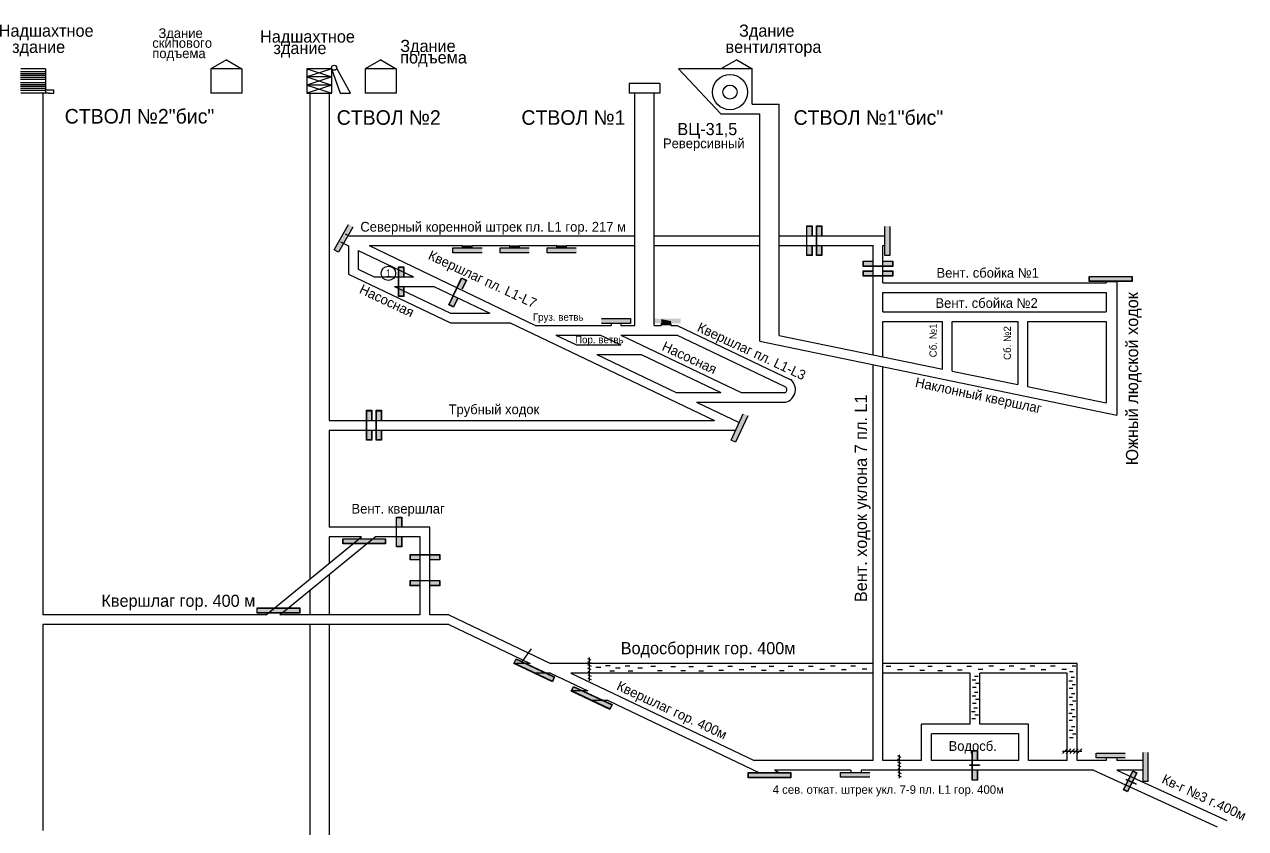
# Model space of a CAD drawing. Header units: millimetres. Extents: x 804 to 1628, y 228 to 895.
# Drawn here: x 1125 to 1628, y 564 to 895 of the extents above; entities that cross this region are included whole.
import ezdxf

# ---------------------------------------------------------------- set-up
doc = ezdxf.new("R2010")
doc.units = ezdxf.units.MM
doc.layers.add('Двери', color=7, linetype='Continuous')
doc.layers.add('Перемычки', color=7, linetype='Continuous')

msp = doc.modelspace()

# ---------------------------------------------------------------- hatches: boundary and pattern name
at = {"true_color": 0xfed6b9}
for points in [[(1309.57, 804.17), (1305.57, 804.17), (1305.57, 803.15), (1309.57, 803.15)], [(1328.98, 804.17), (1324.98, 804.17), (1324.98, 803.15), (1328.98, 803.15)], [(1348.39, 804.17), (1344.39, 804.17), (1344.39, 803.15), (1348.39, 803.15)], [(1391.38, 773.02), (1387.38, 773.83), (1387.38, 771.26), (1391.38, 771.26)]]:
    msp.add_hatch(color=254, dxfattribs=at).paths.add_polyline_path(points)
h = msp.add_hatch(color=256)
h.paths.add_polyline_path([(1518.47, 590.16), (1515.54, 590.16), (1515.54, 589.99), (1518.47, 589.99)])
h.paths.add_polyline_path([(1515.44, 590.16), (1514.5, 590.16), (1514.5, 589.99), (1515.44, 589.99)])
h = msp.add_hatch(color=256)
h.paths.add_polyline_path([(1583.26, 586.87), (1581.58, 587.7), (1577.75, 579.92), (1579.43, 579.1)])
h.paths.add_polyline_path([(1583.09, 586.82), (1581.63, 587.53), (1577.92, 579.98), (1579.38, 579.26)], flags=16)
for points in [[(1578.8, 584.3), (1578.74, 584.17), (1580.85, 583.19), (1580.91, 583.32)], [(1582.98, 582.2), (1583.04, 582.33), (1581, 583.28), (1580.94, 583.15)]]:
    msp.add_hatch(color=256).paths.add_polyline_path(points)
at = {"layer": 'Двери'}
h = msp.add_hatch(color=256, dxfattribs=at)
h.paths.add_polyline_path([(1449.52, 808.17), (1449.52, 812.27), (1447.32, 812.27), (1447.32, 808.17), (1447.42, 808.17), (1447.42, 812.17), (1449.42, 812.17), (1449.42, 808.17)])
h.paths.add_polyline_path([(1447.42, 804.17), (1447.42, 808.17), (1447.32, 808.17), (1447.32, 804.17)])
h.paths.add_polyline_path([(1449.52, 800.07), (1449.52, 804.17), (1449.42, 804.17), (1449.42, 800.17), (1447.42, 800.17), (1447.42, 804.17), (1447.32, 804.17), (1447.32, 800.07)])
h = msp.add_hatch(color=3, dxfattribs=at)
h.paths.add_polyline_path([(1449.42, 812.17), (1447.42, 812.17), (1447.42, 808.17), (1449.42, 808.17)])
h.paths.add_polyline_path([(1447.42, 800.17), (1449.42, 800.17), (1449.42, 804.17), (1447.42, 804.17)])
h = msp.add_hatch(color=256, dxfattribs=at)
h.paths.add_polyline_path([(1453.52, 808.17), (1453.52, 812.27), (1451.32, 812.27), (1451.32, 808.17), (1451.42, 808.17), (1451.42, 812.17), (1453.42, 812.17), (1453.42, 808.17)])
h.paths.add_polyline_path([(1451.42, 804.17), (1451.42, 808.17), (1451.32, 808.17), (1451.32, 804.17)])
h.paths.add_polyline_path([(1453.52, 800.07), (1453.52, 804.17), (1453.42, 804.17), (1453.42, 800.17), (1451.42, 800.17), (1451.42, 804.17), (1451.32, 804.17), (1451.32, 800.07)])
h = msp.add_hatch(color=3, dxfattribs=at)
h.paths.add_polyline_path([(1453.42, 812.17), (1451.42, 812.17), (1451.42, 808.17), (1453.42, 808.17)])
h.paths.add_polyline_path([(1451.42, 800.17), (1453.42, 800.17), (1453.42, 804.17), (1451.42, 804.17)])
h = msp.add_hatch(color=256, dxfattribs=at)
h.paths.add_polyline_path([(1281.34, 791.26), (1281.34, 795.36), (1279.14, 795.36), (1279.14, 791.26), (1279.24, 791.26), (1279.24, 795.26), (1281.24, 795.26), (1281.24, 791.26)])
h.paths.add_polyline_path([(1279.24, 787.26), (1279.24, 791.26), (1279.14, 791.26), (1279.14, 787.26)])
h.paths.add_polyline_path([(1281.34, 783.16), (1281.34, 787.26), (1281.24, 787.26), (1281.24, 783.26), (1279.24, 783.26), (1279.24, 787.26), (1279.14, 787.26), (1279.14, 783.16)])
h = msp.add_hatch(color=3, dxfattribs=at)
h.paths.add_polyline_path([(1281.24, 795.26), (1279.24, 795.26), (1279.24, 791.26), (1281.24, 791.26)])
h.paths.add_polyline_path([(1279.24, 783.26), (1281.24, 783.26), (1281.24, 787.26), (1279.24, 787.26)])
h = msp.add_hatch(color=256, dxfattribs=at)
h.paths.add_polyline_path([(1474.65, 797.74), (1470.55, 797.74), (1470.55, 795.54), (1474.65, 795.54), (1474.65, 795.64), (1470.65, 795.64), (1470.65, 797.64), (1474.65, 797.64)])
h.paths.add_polyline_path([(1478.65, 795.64), (1474.65, 795.64), (1474.65, 795.54), (1478.65, 795.54)])
h.paths.add_polyline_path([(1482.75, 797.74), (1478.65, 797.74), (1478.65, 797.64), (1482.65, 797.64), (1482.65, 795.64), (1478.65, 795.64), (1478.65, 795.54), (1482.75, 795.54)])
h = msp.add_hatch(color=3, dxfattribs=at)
h.paths.add_polyline_path([(1470.65, 797.64), (1470.65, 795.64), (1474.65, 795.64), (1474.65, 797.64)])
h.paths.add_polyline_path([(1482.65, 795.64), (1482.65, 797.64), (1478.65, 797.64), (1478.65, 795.64)])
h = msp.add_hatch(color=256, dxfattribs=at)
h.paths.add_polyline_path([(1305.37, 786.13), (1307.13, 789.83), (1305.15, 790.78), (1303.38, 787.08), (1303.47, 787.03), (1305.2, 790.64), (1307, 789.78), (1305.28, 786.17)])
h.paths.add_polyline_path([(1301.75, 783.42), (1303.47, 787.03), (1303.38, 787.08), (1301.66, 783.47)])
h.paths.add_polyline_path([(1301.88, 778.82), (1303.65, 782.52), (1303.56, 782.56), (1301.84, 778.95), (1300.03, 779.81), (1301.75, 783.42), (1301.66, 783.47), (1299.9, 779.77)])
h = msp.add_hatch(color=3, dxfattribs=at)
h.paths.add_polyline_path([(1307, 789.78), (1305.2, 790.64), (1303.47, 787.03), (1305.28, 786.17)])
h.paths.add_polyline_path([(1300.03, 779.81), (1301.84, 778.95), (1303.56, 782.56), (1301.75, 783.42)])
h = msp.add_hatch(color=256, dxfattribs=at)
h.paths.add_polyline_path([(1474.65, 793.74), (1470.55, 793.74), (1470.55, 791.54), (1474.65, 791.54), (1474.65, 791.64), (1470.65, 791.64), (1470.65, 793.64), (1474.65, 793.64)])
h.paths.add_polyline_path([(1478.65, 791.64), (1474.65, 791.64), (1474.65, 791.54), (1478.65, 791.54)])
h.paths.add_polyline_path([(1482.75, 793.74), (1478.65, 793.74), (1478.65, 793.64), (1482.65, 793.64), (1482.65, 791.64), (1478.65, 791.64), (1478.65, 791.54), (1482.75, 791.54)])
h = msp.add_hatch(color=3, dxfattribs=at)
h.paths.add_polyline_path([(1470.65, 793.64), (1470.65, 791.64), (1474.65, 791.64), (1474.65, 793.64)])
h.paths.add_polyline_path([(1482.65, 791.64), (1482.65, 793.64), (1478.65, 793.64), (1478.65, 791.64)])
h = msp.add_hatch(color=256, dxfattribs=at)
h.paths.add_polyline_path([(1268.16, 732.16), (1268.16, 736.26), (1265.96, 736.26), (1265.96, 732.16), (1266.06, 732.16), (1266.06, 736.16), (1268.06, 736.16), (1268.06, 732.16)])
h.paths.add_polyline_path([(1266.06, 728.16), (1266.06, 732.16), (1265.96, 732.16), (1265.96, 728.16)])
h.paths.add_polyline_path([(1268.16, 724.06), (1268.16, 728.16), (1268.06, 728.16), (1268.06, 724.16), (1266.06, 724.16), (1266.06, 728.16), (1265.96, 728.16), (1265.96, 724.06)])
h = msp.add_hatch(color=256, dxfattribs=at)
h.paths.add_polyline_path([(1268.16, 732.11), (1268.16, 736.21), (1265.96, 736.21), (1265.96, 732.11), (1266.06, 732.11), (1266.06, 736.11), (1268.06, 736.11), (1268.06, 732.11)])
h.paths.add_polyline_path([(1266.06, 728.11), (1266.06, 732.11), (1265.96, 732.11), (1265.96, 728.11)])
h.paths.add_polyline_path([(1268.16, 724.01), (1268.16, 728.11), (1268.06, 728.11), (1268.06, 724.11), (1266.06, 724.11), (1266.06, 728.11), (1265.96, 728.11), (1265.96, 724.01)])
h = msp.add_hatch(color=3, dxfattribs=at)
h.paths.add_polyline_path([(1268.06, 736.16), (1266.06, 736.16), (1266.06, 732.16), (1268.06, 732.16)])
h.paths.add_polyline_path([(1266.06, 724.16), (1268.06, 724.16), (1268.06, 728.16), (1266.06, 728.16)])
h = msp.add_hatch(color=3, dxfattribs=at)
h.paths.add_polyline_path([(1268.06, 736.11), (1266.06, 736.11), (1266.06, 732.11), (1268.06, 732.11)])
h.paths.add_polyline_path([(1266.06, 724.11), (1268.06, 724.11), (1268.06, 728.11), (1266.06, 728.11)])
h = msp.add_hatch(color=256, dxfattribs=at)
h.paths.add_polyline_path([(1272.16, 732.16), (1272.16, 736.26), (1269.96, 736.26), (1269.96, 732.16), (1270.06, 732.16), (1270.06, 736.16), (1272.06, 736.16), (1272.06, 732.16)])
h.paths.add_polyline_path([(1270.06, 728.16), (1270.06, 732.16), (1269.96, 732.16), (1269.96, 728.16)])
h.paths.add_polyline_path([(1272.16, 724.06), (1272.16, 728.16), (1272.06, 728.16), (1272.06, 724.16), (1270.06, 724.16), (1270.06, 728.16), (1269.96, 728.16), (1269.96, 724.06)])
h = msp.add_hatch(color=256, dxfattribs=at)
h.paths.add_polyline_path([(1272.16, 732.11), (1272.16, 736.21), (1269.96, 736.21), (1269.96, 732.11), (1270.06, 732.11), (1270.06, 736.11), (1272.06, 736.11), (1272.06, 732.11)])
h.paths.add_polyline_path([(1270.06, 728.11), (1270.06, 732.11), (1269.96, 732.11), (1269.96, 728.11)])
h.paths.add_polyline_path([(1272.16, 724.01), (1272.16, 728.11), (1272.06, 728.11), (1272.06, 724.11), (1270.06, 724.11), (1270.06, 728.11), (1269.96, 728.11), (1269.96, 724.01)])
h = msp.add_hatch(color=3, dxfattribs=at)
h.paths.add_polyline_path([(1272.06, 736.16), (1270.06, 736.16), (1270.06, 732.16), (1272.06, 732.16)])
h.paths.add_polyline_path([(1270.06, 724.16), (1272.06, 724.16), (1272.06, 728.16), (1270.06, 728.16)])
h = msp.add_hatch(color=3, dxfattribs=at)
h.paths.add_polyline_path([(1272.06, 736.11), (1270.06, 736.11), (1270.06, 732.11), (1272.06, 732.11)])
h.paths.add_polyline_path([(1270.06, 724.11), (1272.06, 724.11), (1272.06, 728.11), (1270.06, 728.11)])
h = msp.add_hatch(color=256, dxfattribs=at)
h.paths.add_polyline_path([(1280.48, 688.14), (1280.48, 692.24), (1278.28, 692.24), (1278.28, 688.14), (1278.38, 688.14), (1278.38, 692.14), (1280.38, 692.14), (1280.38, 688.14)])
h.paths.add_polyline_path([(1278.38, 684.14), (1278.38, 688.14), (1278.28, 688.14), (1278.28, 684.14)])
h.paths.add_polyline_path([(1280.48, 680.04), (1280.48, 684.14), (1280.38, 684.14), (1280.38, 680.14), (1278.38, 680.14), (1278.38, 684.14), (1278.28, 684.14), (1278.28, 680.04)])
h = msp.add_hatch(color=3, dxfattribs=at)
h.paths.add_polyline_path([(1280.38, 692.14), (1278.38, 692.14), (1278.38, 688.14), (1280.38, 688.14)])
h.paths.add_polyline_path([(1278.38, 680.14), (1280.38, 680.14), (1280.38, 684.14), (1278.38, 684.14)])
h = msp.add_hatch(color=256, dxfattribs=at)
h.paths.add_polyline_path([(1292.08, 674.6), (1296.18, 674.6), (1296.18, 676.8), (1292.08, 676.8), (1292.08, 676.7), (1296.08, 676.7), (1296.08, 674.7), (1292.08, 674.7)])
h.paths.add_polyline_path([(1288.08, 676.7), (1292.08, 676.7), (1292.08, 676.8), (1288.08, 676.8)])
h.paths.add_polyline_path([(1283.98, 674.6), (1288.08, 674.6), (1288.08, 674.7), (1284.08, 674.7), (1284.08, 676.7), (1288.08, 676.7), (1288.08, 676.8), (1283.98, 676.8)])
h = msp.add_hatch(color=3, dxfattribs=at)
h.paths.add_polyline_path([(1296.08, 674.7), (1296.08, 676.7), (1292.08, 676.7), (1292.08, 674.7)])
h.paths.add_polyline_path([(1284.08, 676.7), (1284.08, 674.7), (1288.08, 674.7), (1288.08, 676.7)])
h = msp.add_hatch(color=256, dxfattribs=at)
h.paths.add_polyline_path([(1292.08, 664), (1296.18, 664), (1296.18, 666.2), (1292.08, 666.2), (1292.08, 666.1), (1296.08, 666.1), (1296.08, 664.1), (1292.08, 664.1)])
h.paths.add_polyline_path([(1288.08, 666.1), (1292.08, 666.1), (1292.08, 666.2), (1288.08, 666.2)])
h.paths.add_polyline_path([(1283.98, 664), (1288.08, 664), (1288.08, 664.1), (1284.08, 664.1), (1284.08, 666.1), (1288.08, 666.1), (1288.08, 666.2), (1283.98, 666.2)])
h = msp.add_hatch(color=3, dxfattribs=at)
h.paths.add_polyline_path([(1296.08, 664.1), (1296.08, 666.1), (1292.08, 666.1), (1292.08, 664.1)])
h.paths.add_polyline_path([(1284.08, 666.1), (1284.08, 664.1), (1288.08, 664.1), (1288.08, 666.1)])
h = msp.add_hatch(color=256, dxfattribs=at)
h.paths.add_polyline_path([(1517.64, 591.94), (1517.64, 596.04), (1515.44, 596.04), (1515.44, 591.94), (1515.54, 591.94), (1515.54, 595.94), (1517.54, 595.94), (1517.54, 591.94)])
h.paths.add_polyline_path([(1515.54, 587.94), (1515.54, 591.94), (1515.44, 591.94), (1515.44, 587.94)])
h.paths.add_polyline_path([(1517.64, 583.84), (1517.64, 587.94), (1517.54, 587.94), (1517.54, 583.94), (1515.54, 583.94), (1515.54, 587.94), (1515.44, 587.94), (1515.44, 583.84)])
h = msp.add_hatch(color=3, dxfattribs=at)
h.paths.add_polyline_path([(1517.54, 595.94), (1515.54, 595.94), (1515.54, 591.94), (1517.54, 591.94)])
h.paths.add_polyline_path([(1515.54, 583.94), (1517.54, 583.94), (1517.54, 587.94), (1515.54, 587.94)])
at = {"layer": 'Перемычки'}
h = msp.add_hatch(color=256, dxfattribs=at)
h.paths.add_polyline_path([(1254.45, 801.22), (1256.49, 804.78), (1256.4, 804.83), (1254.41, 801.36), (1252.68, 802.35), (1254.67, 805.82), (1254.58, 805.87), (1252.54, 802.32)])
h.paths.add_polyline_path([(1256.4, 804.83), (1256.49, 804.78), (1260.52, 811.81), (1258.61, 812.9), (1254.58, 805.87), (1254.67, 805.82), (1258.64, 812.77), (1260.38, 811.77)])
h = msp.add_hatch(color=3, dxfattribs=at)
h.paths.add_polyline_path([(1252.68, 802.35), (1254.41, 801.36), (1256.4, 804.83), (1254.67, 805.82)])
h.paths.add_polyline_path([(1258.39, 808.3), (1256.66, 809.29), (1254.67, 805.82), (1256.4, 804.83)])
h.paths.add_polyline_path([(1258.39, 808.3), (1260.38, 811.77), (1258.64, 812.77), (1256.66, 809.29)])
h = msp.add_hatch(color=256, dxfattribs=at)
h.paths.add_polyline_path([(1481.59, 799.95), (1481.59, 804.05), (1481.49, 804.05), (1481.49, 800.05), (1479.49, 800.05), (1479.49, 804.05), (1479.39, 804.05), (1479.39, 799.95)])
h.paths.add_polyline_path([(1481.49, 804.05), (1481.59, 804.05), (1481.59, 812.15), (1479.39, 812.15), (1479.39, 804.05), (1479.49, 804.05), (1479.49, 812.05), (1481.49, 812.05)])
h = msp.add_hatch(color=3, dxfattribs=at)
h.paths.add_polyline_path([(1479.49, 800.05), (1481.49, 800.05), (1481.49, 804.05), (1479.49, 804.05)])
h.paths.add_polyline_path([(1481.49, 808.05), (1479.49, 808.05), (1479.49, 804.05), (1481.49, 804.05)])
h.paths.add_polyline_path([(1481.49, 808.05), (1481.49, 812.05), (1479.49, 812.05), (1479.49, 808.05)])
h = msp.add_hatch(color=256, dxfattribs=at)
h.paths.add_polyline_path([(1301.47, 801.05), (1305.57, 801.05), (1305.57, 801.15), (1301.57, 801.15), (1301.57, 803.15), (1305.57, 803.15), (1305.57, 803.25), (1301.47, 803.25)])
h.paths.add_polyline_path([(1305.57, 801.15), (1305.57, 801.05), (1313.67, 801.05), (1313.67, 803.25), (1305.57, 803.25), (1305.57, 803.15), (1313.57, 803.15), (1313.57, 801.15)])
h = msp.add_hatch(color=3, dxfattribs=at)
h.paths.add_polyline_path([(1301.57, 803.15), (1301.57, 801.15), (1305.57, 801.15), (1305.57, 803.15)])
h.paths.add_polyline_path([(1309.57, 801.15), (1309.57, 803.15), (1305.57, 803.15), (1305.57, 801.15)])
h.paths.add_polyline_path([(1309.57, 801.15), (1313.57, 801.15), (1313.57, 803.15), (1309.57, 803.15)])
h = msp.add_hatch(color=256, dxfattribs=at)
h.paths.add_polyline_path([(1320.88, 801.05), (1324.98, 801.05), (1324.98, 801.15), (1320.98, 801.15), (1320.98, 803.15), (1324.98, 803.15), (1324.98, 803.25), (1320.88, 803.25)])
h.paths.add_polyline_path([(1324.98, 801.15), (1324.98, 801.05), (1333.08, 801.05), (1333.08, 803.25), (1324.98, 803.25), (1324.98, 803.15), (1332.98, 803.15), (1332.98, 801.15)])
h = msp.add_hatch(color=3, dxfattribs=at)
h.paths.add_polyline_path([(1320.98, 803.15), (1320.98, 801.15), (1324.98, 801.15), (1324.98, 803.15)])
h.paths.add_polyline_path([(1328.98, 801.15), (1328.98, 803.15), (1324.98, 803.15), (1324.98, 801.15)])
h.paths.add_polyline_path([(1328.98, 801.15), (1332.98, 801.15), (1332.98, 803.15), (1328.98, 803.15)])
h = msp.add_hatch(color=256, dxfattribs=at)
h.paths.add_polyline_path([(1340.29, 801.05), (1344.39, 801.05), (1344.39, 801.15), (1340.39, 801.15), (1340.39, 803.15), (1344.39, 803.15), (1344.39, 803.25), (1340.29, 803.25)])
h.paths.add_polyline_path([(1344.39, 801.15), (1344.39, 801.05), (1352.49, 801.05), (1352.49, 803.25), (1344.39, 803.25), (1344.39, 803.15), (1352.39, 803.15), (1352.39, 801.15)])
h = msp.add_hatch(color=3, dxfattribs=at)
h.paths.add_polyline_path([(1340.39, 803.15), (1340.39, 801.15), (1344.39, 801.15), (1344.39, 803.15)])
h.paths.add_polyline_path([(1348.39, 801.15), (1348.39, 803.15), (1344.39, 803.15), (1344.39, 801.15)])
h.paths.add_polyline_path([(1348.39, 801.15), (1352.39, 801.15), (1352.39, 803.15), (1348.39, 803.15)])
h = msp.add_hatch(color=256, dxfattribs=at)
h.paths.add_polyline_path([(1563.71, 791.45), (1563.71, 789.3), (1581.31, 789.3), (1581.31, 791.45)])
h.paths.add_polyline_path([(1581.18, 791.33), (1581.18, 789.43), (1563.84, 789.43), (1563.84, 791.33)], flags=16)
for points in [[(1563.84, 791.33), (1563.84, 789.43), (1581.18, 789.43), (1581.18, 791.33)], [(1256.33, 683.25), (1256.33, 681.35), (1273.68, 681.35), (1273.68, 683.25)], [(1221.02, 654.69), (1221.02, 652.79), (1238.36, 652.79), (1238.36, 654.69)], [(1327.63, 633.74), (1326.82, 632.03), (1342.5, 624.61), (1343.31, 626.33)], [(1351.31, 622.36), (1350.5, 620.64), (1366.18, 613.23), (1366.99, 614.94)], [(1423.31, 586.92), (1423.31, 585.02), (1440.65, 585.02), (1440.65, 586.92)], [(1577.92, 579.98), (1579.38, 579.26), (1583.09, 586.82), (1581.63, 587.53)]]:
    msp.add_hatch(color=3, dxfattribs=at).paths.add_polyline_path(points)
h = msp.add_hatch(color=256, dxfattribs=at)
h.paths.add_polyline_path([(1374.82, 774.19), (1370.72, 774.19), (1370.72, 774.09), (1374.72, 774.09), (1374.72, 772.09), (1370.72, 772.09), (1370.72, 771.99), (1374.82, 771.99)])
h.paths.add_polyline_path([(1370.72, 774.09), (1370.72, 774.19), (1362.62, 774.19), (1362.62, 771.99), (1370.72, 771.99), (1370.72, 772.09), (1362.72, 772.09), (1362.72, 774.09)])
h = msp.add_hatch(color=3, dxfattribs=at)
h.paths.add_polyline_path([(1374.72, 772.09), (1374.72, 774.09), (1370.72, 774.09), (1370.72, 772.09)])
h.paths.add_polyline_path([(1366.72, 774.09), (1366.72, 772.09), (1370.72, 772.09), (1370.72, 774.09)])
h.paths.add_polyline_path([(1366.72, 774.09), (1362.72, 774.09), (1362.72, 772.09), (1366.72, 772.09)])
h = msp.add_hatch(color=256, dxfattribs=at)
h.paths.add_polyline_path([(1395.55, 774.08), (1391.9, 774.08), (1391.9, 773.99), (1395.46, 773.99), (1395.46, 772.21), (1391.9, 772.21), (1391.9, 772.12), (1395.55, 772.12)])
h.paths.add_polyline_path([(1391.9, 773.99), (1391.9, 774.08), (1384.69, 774.08), (1384.69, 772.12), (1391.9, 772.12), (1391.9, 772.21), (1384.78, 772.21), (1384.78, 773.99)])
h = msp.add_hatch(color=3, dxfattribs=at)
h.paths.add_polyline_path([(1395.45, 772.21), (1395.45, 773.99), (1391.89, 773.99), (1391.89, 772.21)])
h.paths.add_polyline_path([(1388.32, 773.99), (1388.32, 772.21), (1391.89, 772.21), (1391.89, 773.99)])
h.paths.add_polyline_path([(1388.32, 773.99), (1384.76, 773.99), (1384.76, 772.21), (1388.32, 772.21)])
h = msp.add_hatch(color=256, dxfattribs=at)
h.paths.add_polyline_path([(1418.07, 722.96), (1419.77, 726.69), (1419.68, 726.73), (1418.02, 723.09), (1416.2, 723.92), (1417.86, 727.56), (1417.77, 727.6), (1416.07, 723.87)])
h.paths.add_polyline_path([(1419.68, 726.73), (1419.77, 726.69), (1423.13, 734.06), (1421.13, 734.97), (1417.77, 727.6), (1417.86, 727.56), (1421.18, 734.84), (1423, 734.01)])
h = msp.add_hatch(color=3, dxfattribs=at)
h.paths.add_polyline_path([(1416.2, 723.92), (1418.02, 723.09), (1419.68, 726.73), (1417.86, 727.56)])
h.paths.add_polyline_path([(1421.34, 730.37), (1419.52, 731.2), (1417.86, 727.56), (1419.68, 726.73)])
h.paths.add_polyline_path([(1421.34, 730.37), (1423, 734.01), (1421.18, 734.84), (1419.52, 731.2)])
h = msp.add_hatch(color=256, dxfattribs=at)
h.paths.add_polyline_path([(1256.21, 683.37), (1256.21, 681.22), (1273.81, 681.22), (1273.81, 683.37)])
h.paths.add_polyline_path([(1273.68, 683.25), (1273.68, 681.35), (1256.33, 681.35), (1256.33, 683.25)], flags=16)
h = msp.add_hatch(color=256, dxfattribs=at)
h.paths.add_polyline_path([(1220.89, 654.82), (1220.89, 652.67), (1238.49, 652.67), (1238.49, 654.82)])
h.paths.add_polyline_path([(1238.36, 654.69), (1238.36, 652.79), (1221.02, 652.79), (1221.02, 654.69)], flags=16)
h = msp.add_hatch(color=256, dxfattribs=at)
h.paths.add_polyline_path([(1327.57, 633.91), (1326.65, 631.97), (1342.56, 624.44), (1343.48, 626.39)])
h.paths.add_polyline_path([(1343.31, 626.33), (1342.5, 624.61), (1326.82, 632.03), (1327.63, 633.74)], flags=16)
h = msp.add_hatch(color=256, dxfattribs=at)
h.paths.add_polyline_path([(1351.25, 622.53), (1350.33, 620.58), (1366.24, 613.06), (1367.16, 615)])
h.paths.add_polyline_path([(1366.99, 614.94), (1366.18, 613.23), (1350.5, 620.64), (1351.31, 622.36)], flags=16)
h = msp.add_hatch(color=256, dxfattribs=at)
h.paths.add_polyline_path([(1566.44, 592.93), (1570.54, 592.93), (1570.54, 593.03), (1566.54, 593.03), (1566.54, 595.03), (1570.54, 595.03), (1570.54, 595.13), (1566.44, 595.13)])
h.paths.add_polyline_path([(1570.54, 593.03), (1570.54, 592.93), (1578.64, 592.92), (1578.64, 595.12), (1570.54, 595.13), (1570.54, 595.03), (1578.54, 595.02), (1578.54, 593.02)])
h = msp.add_hatch(color=3, dxfattribs=at)
h.paths.add_polyline_path([(1566.54, 595.03), (1566.54, 593.03), (1570.54, 593.03), (1570.54, 595.03)])
h.paths.add_polyline_path([(1574.54, 593.02), (1574.54, 595.02), (1570.54, 595.03), (1570.54, 593.03)])
h.paths.add_polyline_path([(1574.54, 593.02), (1578.54, 593.02), (1578.54, 595.02), (1574.54, 595.02)])
h = msp.add_hatch(color=256, dxfattribs=at)
h.paths.add_polyline_path([(1587.95, 583.22), (1587.95, 587.32), (1587.85, 587.32), (1587.85, 583.32), (1585.85, 583.32), (1585.85, 587.32), (1585.75, 587.32), (1585.75, 583.22)])
h.paths.add_polyline_path([(1587.85, 587.32), (1587.95, 587.32), (1587.95, 595.42), (1585.75, 595.42), (1585.75, 587.32), (1585.85, 587.32), (1585.85, 595.32), (1587.85, 595.32)])
h = msp.add_hatch(color=3, dxfattribs=at)
h.paths.add_polyline_path([(1585.85, 583.32), (1587.85, 583.32), (1587.85, 587.32), (1585.85, 587.32)])
h.paths.add_polyline_path([(1587.85, 591.32), (1585.85, 591.32), (1585.85, 587.32), (1587.85, 587.32)])
h.paths.add_polyline_path([(1587.85, 591.32), (1587.85, 595.32), (1585.85, 595.32), (1585.85, 591.32)])
h = msp.add_hatch(color=256, dxfattribs=at)
h.paths.add_polyline_path([(1423.18, 587.04), (1423.18, 584.9), (1440.78, 584.9), (1440.78, 587.04)])
h.paths.add_polyline_path([(1440.65, 586.92), (1440.65, 585.02), (1423.31, 585.02), (1423.31, 586.92)], flags=16)
h = msp.add_hatch(color=256, dxfattribs=at)
h.paths.add_polyline_path([(1461.15, 584.97), (1465.25, 584.96), (1465.25, 585.06), (1461.25, 585.07), (1461.25, 587.07), (1465.25, 587.06), (1465.25, 587.16), (1461.15, 587.17)])
h.paths.add_polyline_path([(1465.25, 585.06), (1465.25, 584.96), (1473.35, 584.95), (1473.35, 587.15), (1465.25, 587.16), (1465.25, 587.06), (1473.25, 587.05), (1473.25, 585.05)])
h = msp.add_hatch(color=3, dxfattribs=at)
h.paths.add_polyline_path([(1461.25, 587.07), (1461.25, 585.07), (1465.25, 585.06), (1465.25, 587.06)])
h.paths.add_polyline_path([(1469.25, 585.06), (1469.25, 587.06), (1465.25, 587.06), (1465.25, 585.06)])
h.paths.add_polyline_path([(1469.25, 585.06), (1473.25, 585.05), (1473.25, 587.05), (1469.25, 587.06)])

# ---------------------------------------------------------------- linework, layer by layer
for p, q in [((1208.3, 880.67), (1201.8, 876.9)), ((1208.3, 880.67), (1214.65, 876.9)), ((1271.88, 880.67), (1265.38, 876.9)), ((1271.88, 880.67), (1278.23, 876.9)), ((1418.49, 880.67), (1411.99, 876.9)), ((1418.49, 880.67), (1424.84, 876.9)), ((1133.75, 875.75), (1123.49, 875.75)), ((1133.79, 876.9), (1123.54, 876.9)), ((1133.79, 876.9), (1133.79, 866.9)), ((1214.65, 876.9), (1201.8, 876.9)), ((1201.8, 876.9), (1201.8, 866.9)), ((1214.65, 876.9), (1214.65, 866.9)), ((1251.61, 876.9), (1241.35, 876.9)), ((1241.35, 876.9), (1241.35, 866.9)), ((1241.43, 876.92), (1251.69, 873.6)), ((1251.69, 876.92), (1241.43, 873.6)), ((1251.61, 876.9), (1251.61, 866.9)), ((1251.61, 876.9), (1255.16, 866.89)), ((1259.34, 866.89), (1253.65, 877.39)), ((1265.38, 876.9), (1265.38, 866.9)), ((1278.23, 876.9), (1265.38, 876.9)), ((1278.23, 876.9), (1278.23, 866.9)), ((1424.84, 876.9), (1394.45, 876.9)), ((1394.45, 876.9), (1411.99, 858.4)), ((1424.84, 876.9), (1411.99, 876.9)), ((1424.84, 862.4), (1424.84, 876.9)), ((1133.75, 874.92), (1123.49, 874.92)), ((1133.75, 874.18), (1123.49, 874.18)), ((1133.75, 873.34), (1123.49, 873.34)), ((1133.75, 872.6), (1123.49, 872.6)), ((1133.75, 871.22), (1123.49, 871.22)), ((1133.75, 870.38), (1123.49, 870.38)), ((1251.69, 873.6), (1241.43, 873.6)), ((1251.69, 873.6), (1241.43, 870.26)), ((1241.43, 873.6), (1251.69, 870.26)), ((1251.69, 870.26), (1241.43, 870.26)), ((1241.43, 870.26), (1251.69, 866.92)), ((1251.69, 870.26), (1241.43, 866.92)), ((1386.87, 870.9), (1374.13, 870.9)), ((1374.13, 870.9), (1374.13, 866.9)), ((1386.87, 870.9), (1386.87, 866.9)), ((1133.75, 869.64), (1123.49, 869.64)), ((1133.75, 868.81), (1123.49, 868.81)), ((1133.75, 868.07), (1123.49, 868.07)), ((1135, 866.9), (1123.54, 866.9)), ((1132.64, 866.9), (1132.64, 651.97)), ((1137.16, 868.16), (1133.79, 868.16)), ((1135, 866.9), (1137.16, 866.9)), ((1137.16, 866.9), (1137.16, 868.16)), ((1214.65, 866.9), (1201.8, 866.9)), ((1201.8, 866.9), (1201.8, 866.9)), ((1241.35, 866.9), (1241.35, 866.9)), ((1241.35, 866.9), (1251.61, 866.9)), ((1242.64, 866.9), (1242.64, 666.67)), ((1250.64, 866.9), (1250.64, 732.11)), ((1255.16, 866.89), (1259.34, 866.89)), ((1278.23, 866.9), (1265.38, 866.9)), ((1265.38, 866.9), (1265.38, 866.9)), ((1386.7, 866.9), (1374.13, 866.9)), ((1386.87, 866.9), (1374.13, 866.9)), ((1376.47, 771.26), (1376.47, 866.9)), ((1384.47, 771.26), (1384.47, 866.9)), ((1424.84, 862.4), (1435.94, 862.4)), ((1435.94, 767.15), (1435.94, 862.4)), ((1411.99, 858.4), (1427.94, 858.4)), ((1427.94, 764.81), (1427.94, 858.4)), ((1255.27, 805.64), (1258.58, 804.05)), ((1257.15, 808.92), (1258.7, 808.17)), ((1258.7, 808.17), (1376.47, 808.17)), ((1384.47, 808.17), (1427.94, 808.17)), ((1435.94, 808.17), (1479.49, 808.17)), ((1258.58, 804.05), (1258.58, 792.31)), ((1262.58, 802.14), (1262.58, 794.4)), ((1262.58, 802.14), (1285.33, 791.26)), ((1267.04, 804.17), (1305.57, 804.17)), ((1267.04, 804.17), (1335.65, 771.26)), ((1305.57, 803.15), (1305.57, 804.17)), ((1309.57, 804.17), (1324.98, 804.17)), ((1309.57, 803.15), (1309.57, 804.17)), ((1324.98, 803.15), (1324.98, 804.17)), ((1328.98, 804.17), (1344.39, 804.17)), ((1328.98, 803.15), (1328.98, 804.17)), ((1344.39, 803.15), (1344.39, 804.17)), ((1348.39, 804.17), (1376.47, 804.17)), ((1348.39, 803.15), (1348.39, 804.17)), ((1384.47, 804.17), (1427.94, 804.17)), ((1435.94, 804.17), (1474.65, 804.17)), ((1474.65, 759.16), (1474.65, 804.17)), ((1478.65, 788.79), (1478.65, 804.17)), ((1478.65, 804.17), (1479.49, 804.17)), ((1258.58, 792.31), (1300.63, 772.26)), ((1262.58, 794.4), (1269.17, 791.26)), ((1269.17, 791.26), (1285.33, 791.26)), ((1277.56, 787.26), (1293.72, 787.26)), ((1277.56, 787.26), (1300.63, 776.26)), ((1293.72, 787.26), (1316.78, 776.26)), ((1478.65, 788.79), (1538.65, 788.79)), ((1478.65, 784.79), (1570.71, 784.79)), ((1478.65, 776.79), (1478.65, 784.79)), ((1538.65, 788.79), (1570.71, 788.79)), ((1570.63, 789.35), (1575.22, 789.35)), ((1570.71, 789.58), (1570.71, 788.79)), ((1570.71, 784.79), (1570.71, 776.79)), ((1575.08, 789.48), (1575.08, 734.25)), ((1300.63, 776.26), (1316.78, 776.26)), ((1478.65, 776.79), (1478.65, 779.26)), ((1478.65, 776.79), (1570.71, 776.79)), ((1570.71, 779.26), (1570.71, 776.79)), ((1300.63, 772.26), (1325.17, 772.26)), ((1325.17, 772.26), (1409.36, 732.11)), ((1335.65, 771.26), (1366.72, 771.26)), ((1366.72, 772.09), (1366.72, 771.26)), ((1370.72, 772.09), (1370.72, 771.26)), ((1370.72, 771.26), (1376.47, 771.26)), ((1384.47, 771.26), (1387.38, 771.26)), ((1387.38, 772.09), (1387.38, 771.26)), ((1391.38, 772.09), (1391.38, 771.26)), ((1391.38, 771.26), (1393.89, 771.26)), ((1393.89, 771.26), (1440.56, 749)), ((1478.65, 772.79), (1503.2, 772.79)), ((1478.65, 758.33), (1478.65, 772.79)), ((1503.2, 753.26), (1503.2, 772.8)), ((1507.2, 772.79), (1518.65, 772.79)), ((1507.2, 752.44), (1507.2, 772.79)), ((1518.65, 772.79), (1534.2, 772.79)), ((1534.2, 772.79), (1534.2, 746.86)), ((1538.2, 772.79), (1538.2, 746.03)), ((1538.2, 772.79), (1570.71, 772.79)), ((1570.71, 772.79), (1570.71, 739.32)), ((1344.04, 767.26), (1362.41, 767.26)), ((1344.04, 767.26), (1352.43, 763.26)), ((1362.41, 767.26), (1370.79, 763.26)), ((1370.79, 767.26), (1379.18, 763.26)), ((1370.79, 767.26), (1393.89, 767.26)), ((1393.89, 767.26), (1402.28, 763.26)), ((1427.94, 764.81), (1575.08, 734.25)), ((1435.94, 767.15), (1498.65, 754.2)), ((1474.65, 765.88), (1474.65, 767.26)), ((1478.65, 765.05), (1478.65, 767.26)), ((1352.43, 763.26), (1370.79, 763.26)), ((1379.18, 763.26), (1420.31, 743.64)), ((1402.28, 763.26), (1438.61, 745.93)), ((1360.82, 759.26), (1379.18, 759.26)), ((1360.82, 759.26), (1393.56, 743.64)), ((1379.18, 759.26), (1411.93, 743.64)), ((1474.65, 591.97), (1474.65, 755.11)), ((1478.65, 591.97), (1478.65, 754.28)), ((1498.65, 754.2), (1503.2, 753.26)), ((1507.2, 752.44), (1534.2, 746.86)), ((1538.2, 746.03), (1570.71, 739.32)), ((1393.56, 743.64), (1411.93, 743.64)), ((1401.95, 739.64), (1438.65, 739.64)), ((1401.95, 739.64), (1419.54, 731.24)), ((1420.31, 743.64), (1438.61, 743.64)), ((1250.64, 732.11), (1409.36, 732.11)), ((1250.64, 728.11), (1417.75, 728.11)), ((1250.64, 728.11), (1250.64, 688.14)), ((1250.64, 728.11), (1250.64, 726.26)), ((1417.75, 728.11), (1418.05, 727.97)), ((1224.7, 651.97), (1263.97, 684.14)), ((1230.25, 651.97), (1269.52, 684.14)), ((1292.08, 688.14), (1250.64, 688.14)), ((1250.64, 684.14), (1250.64, 673.22)), ((1263.97, 684.14), (1250.64, 684.14)), ((1288.08, 684.14), (1269.52, 684.14)), ((1288.08, 651.97), (1288.08, 684.14)), ((1292.08, 651.97), (1292.08, 688.14)), ((1250.64, 668.68), (1250.64, 651.97)), ((1250.64, 668.68), (1250.64, 666.04)), ((1242.64, 662.12), (1242.64, 651.97)), ((1242.64, 662.12), (1242.64, 661.7)), ((1224.7, 651.97), (1132.64, 651.97)), ((1288.08, 651.97), (1230.25, 651.97)), ((1299.87, 651.97), (1292.08, 651.97)), ((1299.87, 651.97), (1341.8, 631.97)), ((1299.87, 647.97), (1132.64, 647.97)), ((1132.64, 647.97), (1132.64, 563.14)), ((1242.64, 647.97), (1242.64, 430.36)), ((1250.64, 647.97), (1250.64, 438.99)), ((1299.87, 647.97), (1333.41, 631.97)), ((1356.95, 634.04), (1358.35, 633.43)), ((1357.72, 634.39), (1357.72, 624.75)), ((1333.41, 631.97), (1326.54, 631.97)), ((1474.65, 631.97), (1341.8, 631.97)), ((1357.02, 632.77), (1358.41, 632.16)), ((1357.05, 630.15), (1358.44, 629.54)), ((1357.06, 631.49), (1358.46, 630.88)), ((1360.51, 630.43), (1362.44, 630.43)), ((1364.39, 631.18), (1366.31, 631.18)), ((1366.21, 628.88), (1368.13, 628.88)), ((1368.51, 630.22), (1370.43, 630.22)), ((1372.53, 630.98), (1374.46, 630.98)), ((1373.78, 628.88), (1375.7, 628.88)), ((1377.73, 630.22), (1379.65, 630.22)), ((1383.09, 630.89), (1385.02, 630.89)), ((1385.87, 629.07), (1387.79, 629.07)), ((1391.33, 630.69), (1393.25, 630.69)), ((1395.51, 629.06), (1397.43, 629.06)), ((1398.77, 630.74), (1400.69, 630.74)), ((1402.93, 628.99), (1404.86, 628.99)), ((1406.51, 630.78), (1408.44, 630.78)), ((1411.05, 629.23), (1412.97, 629.23)), ((1414.87, 630.78), (1416.79, 630.78)), ((1419.55, 629.47), (1421.47, 629.47)), ((1424.46, 630.76), (1426.39, 630.76)), ((1428.64, 629.14), (1430.57, 629.14)), ((1431.9, 630.82), (1433.82, 630.82)), ((1436.06, 629.07), (1437.99, 629.07)), ((1439.64, 630.86), (1441.57, 630.86)), ((1444.18, 629.31), (1446.11, 629.31)), ((1448, 630.86), (1449.92, 630.86)), ((1452.68, 629.55), (1454.6, 629.55)), ((1457.13, 631.02), (1459.06, 631.02)), ((1461.67, 629.47), (1463.59, 629.47)), ((1465.48, 631.02), (1467.41, 631.02)), ((1470.16, 629.7), (1472.09, 629.7)), ((1558.65, 631.97), (1478.65, 631.97)), ((1480.09, 630.8), (1482.02, 630.8)), ((1484.77, 629.49), (1486.7, 629.49)), ((1489.69, 630.78), (1491.61, 630.78)), ((1493.87, 629.16), (1495.79, 629.16)), ((1497.13, 630.83), (1499.05, 630.83)), ((1501.29, 629.09), (1503.22, 629.09)), ((1504.87, 630.88), (1506.8, 630.88)), ((1509.41, 629.33), (1511.33, 629.33)), ((1513.23, 630.88), (1515.15, 630.88)), ((1517.91, 629.56), (1519.83, 629.56)), ((1522.36, 631.03), (1524.28, 631.03)), ((1526.89, 629.49), (1528.82, 629.49)), ((1530.71, 631.03), (1532.64, 631.03)), ((1535.39, 629.72), (1537.32, 629.72)), ((1539.39, 630.97), (1541.32, 630.97)), ((1543.93, 629.42), (1545.85, 629.42)), ((1547.75, 630.97), (1549.67, 630.97)), ((1552.43, 629.65), (1554.35, 629.65)), ((1556.64, 630.97), (1558.1, 630.97)), ((1558.65, 591.97), (1558.65, 631.97)), ((1341.8, 627.97), (1335.05, 627.97)), ((1341.8, 627.97), (1357.09, 620.68)), ((1474.65, 627.97), (1350.19, 627.97)), ((1350.19, 627.97), (1425.67, 591.97)), ((1357.1, 627.34), (1358.49, 626.73)), ((1357.1, 625.94), (1358.49, 625.33)), ((1357.12, 628.68), (1358.51, 628.07)), ((1514.65, 627.97), (1478.65, 627.97)), ((1514.65, 606.97), (1514.65, 627.97)), ((1515.51, 625.19), (1516.97, 625.19)), ((1516.46, 626.7), (1517.92, 626.7)), ((1516.87, 623.79), (1518.33, 623.79)), ((1554.65, 627.97), (1518.65, 627.97)), ((1518.65, 606.97), (1518.65, 627.97)), ((1554.65, 591.97), (1554.65, 627.97)), ((1555.26, 624.76), (1556.72, 624.76)), ((1555.59, 628.6), (1557.05, 628.6)), ((1556.21, 626.27), (1557.67, 626.27)), ((1357.09, 620.68), (1350.21, 620.68)), ((1515.65, 622.26), (1517.12, 622.26)), ((1516.4, 620.1), (1517.86, 620.1)), ((1555.41, 621.83), (1556.87, 621.83)), ((1556.31, 619.54), (1557.77, 619.54)), ((1556.62, 623.36), (1558.08, 623.36)), ((1365.48, 616.68), (1358.57, 616.68)), ((1365.48, 616.68), (1427.9, 586.91)), ((1515.45, 618.59), (1516.91, 618.59)), ((1515.59, 615.66), (1517.06, 615.66)), ((1516.15, 613.67), (1517.61, 613.67)), ((1516.81, 617.19), (1518.27, 617.19)), ((1555.36, 618.03), (1556.82, 618.03)), ((1555.51, 615.1), (1556.97, 615.1)), ((1556.72, 616.63), (1558.18, 616.63)), ((1515.2, 612.16), (1516.66, 612.16)), ((1515.34, 609.23), (1516.8, 609.23)), ((1516.55, 610.76), (1518.02, 610.76)), ((1555.22, 611.48), (1556.68, 611.48)), ((1556.17, 612.98), (1557.63, 612.98)), ((1556.58, 610.08), (1558.04, 610.08)), ((1494.65, 591.97), (1494.65, 606.97)), ((1514.65, 606.97), (1494.65, 606.97)), ((1538.65, 606.97), (1518.65, 606.97)), ((1538.65, 591.97), (1538.65, 606.97)), ((1555.37, 608.55), (1556.83, 608.55)), ((1555.4, 604.44), (1556.86, 604.44)), ((1556.35, 605.94), (1557.81, 605.94)), ((1498.65, 591.97), (1498.65, 602.97)), ((1534.65, 602.97), (1498.65, 602.97)), ((1534.65, 591.97), (1534.65, 602.97)), ((1555.54, 601.51), (1557, 601.51)), ((1556.75, 603.03), (1558.22, 603.03)), ((1484.64, 593.99), (1486.03, 593.38)), ((1485.4, 594.34), (1485.4, 584.69)), ((1474.65, 591.97), (1425.67, 591.97)), ((1494.65, 591.97), (1478.65, 591.97)), ((1484.7, 592.71), (1486.1, 592.1)), ((1484.73, 590.1), (1486.13, 589.49)), ((1484.75, 591.44), (1486.14, 590.83)), ((1484.8, 588.62), (1486.2, 588.01)), ((1534.65, 591.97), (1498.65, 591.97)), ((1554.65, 591.97), (1538.65, 591.97)), ((1570.71, 591.97), (1558.65, 591.97)), ((1570.71, 593.03), (1570.71, 591.97)), ((1575.08, 593.02), (1575.08, 591.97)), ((1585.85, 591.97), (1575.08, 591.97)), ((1434.06, 587.97), (1436.3, 586.9)), ((1465.42, 587.97), (1434.06, 587.97)), ((1465.42, 587.97), (1465.42, 587.06)), ((1565.44, 587.97), (1469.78, 587.97)), ((1469.78, 587.97), (1469.78, 587.05)), ((1484.78, 587.28), (1486.18, 586.67)), ((1484.78, 585.89), (1486.18, 585.28)), ((1565.44, 587.97), (1616.4, 564.72)), ((1575.08, 587.97), (1620.4, 567.29)), ((1585.85, 587.97), (1575.08, 587.97))]:
    msp.add_line(p, q)
at = {"color": 43, "true_color": 0xb8b86f}
msp.add_line((1333.75, 638.04), (1329.81, 632.53), dxfattribs=at)
at = {"color": 7}
for points in [[(1552.65, 594.81), (1554.65, 596.81)], [(1552.65, 595.81), (1560.65, 595.81)], [(1554.15, 594.81), (1556.15, 596.81)], [(1555.65, 594.81), (1557.65, 596.81)], [(1557.15, 594.81), (1559.15, 596.81)], [(1558.65, 594.81), (1560.65, 596.81)]]:
    msp.add_lwpolyline(points, dxfattribs=at)
for points in [[(1514.5, 590.16), (1518.47, 590.16), (1518.47, 589.99), (1514.5, 589.99)], [(1583.26, 586.87), (1579.43, 579.1), (1577.75, 579.92), (1581.58, 587.7)], [(1583.09, 586.82), (1579.38, 579.26), (1577.92, 579.98), (1581.63, 587.53)]]:
    msp.add_lwpolyline(points, close=True)
for centre, radius in [((1252.61, 877.42), 1.04), ((1415.71, 867.35), 7.24), ((1415.71, 867.35), 2.91), ((1275.02, 792.69), 2.97)]:
    msp.add_circle(centre, radius)
for centre, radius, start, end in [((1437.56, 744.78), 1.55, 312.4066, 47.5934), ((1437.36, 744.78), 5.3, 284.0993, 52.755)]:
    msp.add_arc(centre, radius, start, end)
at = {"layer": 'Двери'}
for p, q in [((1578.74, 584.17), (1582.98, 582.2)), ((1578.8, 584.3), (1583.04, 582.33))]:
    msp.add_line(p, q, dxfattribs=at)
for points in [[(1449.52, 804.17), (1449.52, 800.07), (1447.32, 800.07), (1447.32, 812.27), (1449.52, 812.27), (1449.52, 808.17)], [(1449.42, 804.17), (1449.42, 800.17), (1447.42, 800.17), (1447.42, 812.17), (1449.42, 812.17), (1449.42, 808.17)], [(1453.52, 804.17), (1453.52, 800.07), (1451.32, 800.07), (1451.32, 812.27), (1453.52, 812.27), (1453.52, 808.17)], [(1453.42, 804.17), (1453.42, 800.17), (1451.42, 800.17), (1451.42, 812.17), (1453.42, 812.17), (1453.42, 808.17)], [(1281.34, 787.26), (1281.34, 783.16), (1279.14, 783.16), (1279.14, 795.36), (1281.34, 795.36), (1281.34, 791.26)], [(1281.24, 787.26), (1281.24, 783.26), (1279.24, 783.26), (1279.24, 795.26), (1281.24, 795.26), (1281.24, 791.26)], [(1478.65, 797.74), (1482.75, 797.74), (1482.75, 795.54), (1470.55, 795.54), (1470.55, 797.74), (1474.65, 797.74)], [(1478.65, 797.64), (1482.65, 797.64), (1482.65, 795.64), (1470.65, 795.64), (1470.65, 797.64), (1474.65, 797.64)], [(1303.65, 782.52), (1301.88, 778.82), (1299.9, 779.77), (1305.15, 790.78), (1307.13, 789.83), (1305.37, 786.13)], [(1303.56, 782.56), (1301.84, 778.95), (1300.03, 779.81), (1305.2, 790.64), (1307, 789.78), (1305.28, 786.17)], [(1478.65, 793.74), (1482.75, 793.74), (1482.75, 791.54), (1470.55, 791.54), (1470.55, 793.74), (1474.65, 793.74)], [(1478.65, 793.64), (1482.65, 793.64), (1482.65, 791.64), (1470.65, 791.64), (1470.65, 793.64), (1474.65, 793.64)], [(1268.16, 728.16), (1268.16, 724.06), (1265.96, 724.06), (1265.96, 736.26), (1268.16, 736.26), (1268.16, 732.16)], [(1268.16, 728.11), (1268.16, 724.01), (1265.96, 724.01), (1265.96, 736.21), (1268.16, 736.21), (1268.16, 732.11)], [(1268.06, 728.16), (1268.06, 724.16), (1266.06, 724.16), (1266.06, 736.16), (1268.06, 736.16), (1268.06, 732.16)], [(1268.06, 728.11), (1268.06, 724.11), (1266.06, 724.11), (1266.06, 736.11), (1268.06, 736.11), (1268.06, 732.11)], [(1272.16, 728.16), (1272.16, 724.06), (1269.96, 724.06), (1269.96, 736.26), (1272.16, 736.26), (1272.16, 732.16)], [(1272.16, 728.11), (1272.16, 724.01), (1269.96, 724.01), (1269.96, 736.21), (1272.16, 736.21), (1272.16, 732.11)], [(1272.06, 728.16), (1272.06, 724.16), (1270.06, 724.16), (1270.06, 736.16), (1272.06, 736.16), (1272.06, 732.16)], [(1272.06, 728.11), (1272.06, 724.11), (1270.06, 724.11), (1270.06, 736.11), (1272.06, 736.11), (1272.06, 732.11)], [(1280.48, 684.14), (1280.48, 680.04), (1278.28, 680.04), (1278.28, 692.24), (1280.48, 692.24), (1280.48, 688.14)], [(1280.38, 684.14), (1280.38, 680.14), (1278.38, 680.14), (1278.38, 692.14), (1280.38, 692.14), (1280.38, 688.14)], [(1288.08, 674.6), (1283.98, 674.6), (1283.98, 676.8), (1296.18, 676.8), (1296.18, 674.6), (1292.08, 674.6)], [(1288.08, 674.7), (1284.08, 674.7), (1284.08, 676.7), (1296.08, 676.7), (1296.08, 674.7), (1292.08, 674.7)], [(1288.08, 664), (1283.98, 664), (1283.98, 666.2), (1296.18, 666.2), (1296.18, 664), (1292.08, 664)], [(1288.08, 664.1), (1284.08, 664.1), (1284.08, 666.1), (1296.08, 666.1), (1296.08, 664.1), (1292.08, 664.1)], [(1517.64, 587.94), (1517.64, 583.84), (1515.44, 583.84), (1515.44, 596.04), (1517.64, 596.04), (1517.64, 591.94)], [(1517.54, 587.94), (1517.54, 583.94), (1515.54, 583.94), (1515.54, 595.94), (1517.54, 595.94), (1517.54, 591.94)]]:
    msp.add_lwpolyline(points, dxfattribs=at)
at = {"layer": 'Перемычки'}
for points in [[(1260.38, 811.77), (1254.41, 801.36), (1252.68, 802.35), (1258.64, 812.77)], [(1481.49, 812.05), (1481.49, 800.05), (1479.49, 800.05), (1479.49, 812.05)], [(1313.57, 801.15), (1301.57, 801.15), (1301.57, 803.15), (1313.57, 803.15)], [(1332.98, 801.15), (1320.98, 801.15), (1320.98, 803.15), (1332.98, 803.15)], [(1352.39, 801.15), (1340.39, 801.15), (1340.39, 803.15), (1352.39, 803.15)], [(1362.72, 774.09), (1374.72, 774.09), (1374.72, 772.09), (1362.72, 772.09)], [(1423, 734.01), (1418.02, 723.09), (1416.2, 723.92), (1421.18, 734.84)], [(1578.54, 593.02), (1566.54, 593.03), (1566.54, 595.03), (1578.54, 595.02)], [(1587.85, 595.32), (1587.85, 583.32), (1585.85, 583.32), (1585.85, 595.32)], [(1473.25, 585.05), (1461.25, 585.07), (1461.25, 587.07), (1473.25, 587.05)]]:
    msp.add_lwpolyline(points, dxfattribs=at)
for points in [[(1563.71, 791.45), (1581.31, 791.45), (1581.31, 789.3), (1563.71, 789.3)], [(1563.84, 791.33), (1581.18, 791.33), (1581.18, 789.43), (1563.84, 789.43)], [(1256.21, 683.37), (1273.81, 683.37), (1273.81, 681.22), (1256.21, 681.22)], [(1256.33, 683.25), (1273.68, 683.25), (1273.68, 681.35), (1256.33, 681.35)], [(1220.89, 654.82), (1238.49, 654.82), (1238.49, 652.67), (1220.89, 652.67)], [(1221.02, 654.69), (1238.36, 654.69), (1238.36, 652.79), (1221.02, 652.79)], [(1327.57, 633.91), (1343.48, 626.39), (1342.56, 624.44), (1326.65, 631.97)], [(1327.63, 633.74), (1343.31, 626.33), (1342.5, 624.61), (1326.82, 632.03)], [(1351.25, 622.53), (1367.16, 615), (1366.24, 613.06), (1350.33, 620.58)], [(1351.31, 622.36), (1366.99, 614.94), (1366.18, 613.23), (1350.5, 620.64)], [(1423.18, 587.04), (1440.78, 587.04), (1440.78, 584.9), (1423.18, 584.9)], [(1423.31, 586.92), (1440.65, 586.92), (1440.65, 585.02), (1423.31, 585.02)]]:
    msp.add_lwpolyline(points, close=True, dxfattribs=at)

# ---------------------------------------------------------------- texts
for s, height, p in [('Надшахтное', 5, (1114.51, 890.18)), ('Здание', 4, (1180.29, 889.65)), ('Надшахтное', 5, (1222.15, 887.76)), ('Здание', 5, (1419.44, 890.18)), ('здание', 5, (1120.03, 883.51)), ('скипового', 4, (1177.76, 885.62)), ('здание', 5, (1227.67, 883.03)), ('Здание', 5, (1279.9, 883.89)), ('вентилятора', 5, (1413.87, 883.51)), ('подъема', 4, (1177.76, 881.35)), ('подъема', 5, (1279.88, 879.16)), ('СТВОЛ №2"бис"', 6, (1141.67, 854.41)), ('СТВОЛ №1"бис"', 6, (1441.9, 853.89)), ('СТВОЛ №2', 6, (1253.71, 853.89)), ('СТВОЛ №1', 6, (1329.79, 853.89)), ('ВЦ-31,5', 5, (1394.04, 849.64)), ('Реверсивный', 4, (1388.1, 844.25)), ('Северный коренной штрек пл. L1 гор. 217 м', 4, (1263.45, 809.88)), ('Вент. сбойка №1', 4, (1500.78, 790.91)), ('1', 3, (1273.93, 791.28)), ('Вент. сбойка №2', 4, (1500.35, 778.46)), ('Груз. ветвь', 3, (1334.51, 773.16)), ('Пор. ветвь', 3, (1351.89, 763.88)), ('Трубный ходок', 4, (1299.8, 734.66)), ('Вент. квершлаг', 4, (1259.81, 693.72)), ('Квершлаг гор. 400 м', 5, (1156.82, 655.3)), ('Водосборник гор. 400м', 5, (1370.7, 635.76)), ('Водосб.', 4, (1505.74, 595.95)), ('4 сев. откат. штрек укл. 7-9 пл. L1 гор. 400м', 3.5, (1433.3, 578.26))]:
    msp.add_text(s, height=height).set_placement(p)
for s, height, rotation, p in [('Квершлаг пл. L1-L7', 4, 335, (1291.01, 798.72)), ('Насосная', 4, 334.7278, (1262.67, 784.73)), ('Южный людской ходок', 5, 90, (1583.81, 713.61)), ('Квершлаг пл. L1-L3', 4, 335, (1401.84, 769.03)), ('Cб. №1', 3, 90, (1500.85, 758.08)), ('Cб. №2', 3, 90, (1531.42, 756.99)), ('Насосная', 4, 335, (1387.33, 761.22)), ('Наклонный квершлаг', 4, 348, (1491.76, 746.01)), ('Вент. ходок уклона 7 пл. L1', 5, 90, (1472.12, 657.25)), ('Квершлаг гор. 400м', 4, 335, (1368.66, 621.32)), ('Кв-г №3 г.400м', 4, 335, (1593.2, 582.89))]:
    msp.add_text(s, height=height, rotation=rotation).set_placement(p)

doc.saveas('drawing.dxf')
